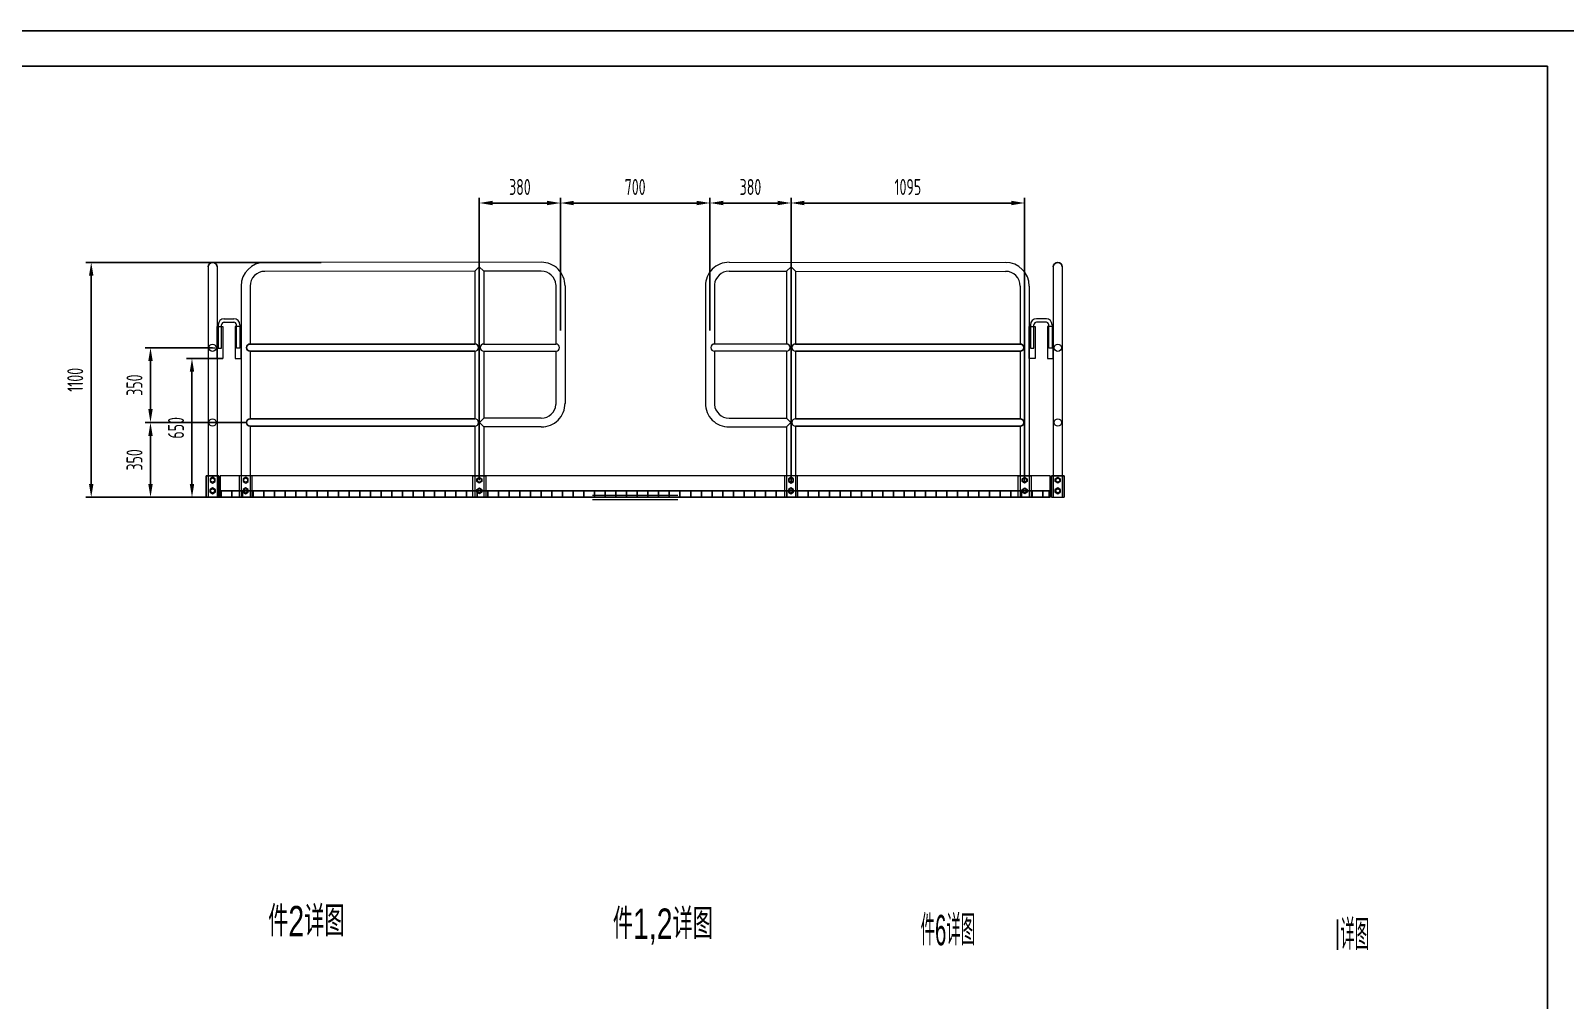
# Model space of a CAD drawing. Header units: millimetres. Extents: x 115735 to 194929, y 30422 to 45272.
# Drawn here: x 156118 to 163308, y 40732 to 45272 of the extents above; entities that cross this region are included whole.
import ezdxf

# ---------------------------------------------------------------- set-up
doc = ezdxf.new("R2010")
doc.units = ezdxf.units.MM
doc.linetypes.add('CENTER2', pattern=[1.125, 0.75, -0.125, 0.125, -0.125])
for name, color, linetype in [('2细线层', 4, 'Continuous'), ('7标注层', 4, 'Continuous'), ('图框层', 7, 'Continuous')]:
    doc.layers.add(name, color=color, linetype=linetype)
for name, color, linetype, lineweight in [('ST_GL_CENTERLINE', 1, 'CENTER2', 0), ('ST_GL_WELDING SYMBOL', 6, 'Continuous', 13), ('ST_MA_EQUI', 7, 'Continuous', 15)]:
    doc.layers.add(name, color=color, linetype=linetype, lineweight=lineweight)
doc.styles.add('JEREH', font='isocp.shx', dxfattribs={"width": 0.7, "bigfont": 'hzfs.shx'})
doc.styles.add('VCADHZ', font='vcadtxt1.shx', dxfattribs={"width": 0.7, "bigfont": 'vcadhz.shx'})
doc.dimstyles.new('副本 JEREH-双', dxfattribs={"dimscale": 25, "dimtxt": 3, "dimasz": 2.5, "dimexe": 1, "dimexo": 0, "dimgap": 1.5, "dimtad": 1, "dimdec": 0, "dimzin": 0, "dimdsep": 46, "dimtxsty": 'JEREH', "dimcen": 2.5, "dimclrd": 130, "dimclre": 130, "dimclrt": 3, "dimadec": 0, "dimazin": 0, "dimtfac": 0.714286, "dimtdec": 0, "dimtmove": 0, "dimatfit": 3, "dimfxl": 1, "dimtzin": 0, "dimlwd": -1, "dimlwe": -1, "dimarcsym": 0})

# ---------------------------------------------------------------- blocks, each defined once
blk = doc.blocks.new('A$C452C11AD')
at = {"color": 2}
for p, q in [((3880, 30), (0, 30)), ((0, 30), (0, 0)), ((0, 30), (0, 0)), ((0, 0), (3880, 0)), ((50, 30), (50, 0)), ((100, 30), (100, 0)), ((150, 30), (150, 0)), ((200, 30), (200, 0)), ((250, 30), (250, 0)), ((300, 30), (300, 0)), ((350, 30), (350, 0)), ((400, 30), (400, 0)), ((450, 30), (450, 0)), ((500, 30), (500, 0)), ((550, 30), (550, 0)), ((600, 30), (600, 0)), ((650, 30), (650, 0)), ((700, 30), (700, 0)), ((750, 30), (750, 0)), ((800, 30), (800, 0)), ((850, 30), (850, 0)), ((900, 30), (900, 0)), ((950, 30), (950, 0)), ((1000, 30), (1000, 0)), ((1050, 30), (1050, 0)), ((1100, 30), (1100, 0)), ((1150, 30), (1150, 0)), ((1200, 30), (1200, 0)), ((1250, 30), (1250, 0)), ((1300, 30), (1300, 0)), ((1350, 30), (1350, 0)), ((1400, 30), (1400, 0)), ((1450, 30), (1450, 0)), ((1500, 30), (1500, 0)), ((1550, 30), (1550, 0)), ((1600, 30), (1600, 0)), ((1650, 30), (1650, 0)), ((1700, 30), (1700, 0)), ((1750, 30), (1750, 0)), ((1800, 30), (1800, 0)), ((1850, 30), (1850, 0)), ((1900, 30), (1900, 0)), ((1950, 30), (1950, 0)), ((2000, 30), (2000, 0)), ((2050, 30), (2050, 0)), ((2100, 30), (2100, 0)), ((2150, 30), (2150, 0)), ((2200, 30), (2200, 0)), ((2250, 30), (2250, 0)), ((2300, 30), (2300, 0)), ((2350, 30), (2350, 0)), ((2400, 30), (2400, 0)), ((2450, 30), (2450, 0)), ((2500, 30), (2500, 0)), ((2550, 30), (2550, 0)), ((2600, 30), (2600, 0)), ((2650, 30), (2650, 0)), ((2700, 30), (2700, 0)), ((2750, 30), (2750, 0)), ((2800, 30), (2800, 0)), ((2850, 30), (2850, 0)), ((2900, 30), (2900, 0)), ((2950, 30), (2950, 0)), ((3000, 30), (3000, 0)), ((3050, 30), (3050, 0)), ((3100, 30), (3100, 0)), ((3150, 30), (3150, 0)), ((3200, 30), (3200, 0)), ((3250, 30), (3250, 0)), ((3300, 30), (3300, 0)), ((3350, 30), (3350, 0)), ((3400, 30), (3400, 0)), ((3450, 30), (3450, 0)), ((3500, 30), (3500, 0)), ((3550, 30), (3550, 0)), ((3600, 30), (3600, 0)), ((3650, 30), (3650, 0)), ((3700, 30), (3700, 0)), ((3750, 30), (3750, 0)), ((3800, 30), (3800, 0)), ((3850, 30), (3850, 0)), ((3880, 0), (3880, 30))]:
    blk.add_line(p, q, dxfattribs=at)
blk = doc.blocks.new('*D170')
at = {"layer": '7标注层', "color": 130, "transparency": 16777216}
for p, q in [((158600.4, 43867.6), (158600.4, 44490)), ((158662.9, 44465), (159237.9, 44465)), ((159300.4, 43867.6), (159300.4, 44490))]:
    blk.add_line(p, q, dxfattribs=at)
for points in [[(158662.9, 44475.4), (158662.9, 44454.6), (158600.4, 44465)], [(159237.9, 44475.4), (159237.9, 44454.6), (159300.4, 44465)]]:
    blk.add_solid(points, dxfattribs=at)
at = {"layer": 'Defpoints', "color": 0, "transparency": 16777216}
for p in [(159300.4, 44465), (158600.4, 43867.6), (159300.4, 43867.6)]:
    blk.add_point(p, dxfattribs=at)
at = {"layer": '7标注层', "color": 3, "transparency": 16777216, "insert": (158950.4, 44540), "char_height": 75, "attachment_point": 5, "style": 'JEREH'}
blk.add_mtext('700', dxfattribs=at)
blk = doc.blocks.new('*D186')
at = {"layer": '7标注层', "color": 130, "transparency": 16777216}
for p, q in [((159680.6, 43158.2), (159680.6, 44490)), ((159743.1, 44465), (160712.7, 44465)), ((160775.2, 43158.2), (160775.2, 44490))]:
    blk.add_line(p, q, dxfattribs=at)
for points in [[(159743.1, 44475.4), (159743.1, 44454.6), (159680.6, 44465)], [(160712.7, 44475.4), (160712.7, 44454.6), (160775.2, 44465)]]:
    blk.add_solid(points, dxfattribs=at)
at = {"layer": 'Defpoints', "color": 0, "transparency": 16777216}
for p in [(160775.2, 44465), (159680.6, 43158.2), (160775.2, 43158.2)]:
    blk.add_point(p, dxfattribs=at)
at = {"layer": '7标注层', "color": 3, "transparency": 16777216, "insert": (160227.9, 44540), "char_height": 75, "attachment_point": 5, "style": 'JEREH'}
blk.add_mtext('1095', dxfattribs=at)
blk = doc.blocks.new('*D187')
at = {"layer": '7标注层', "color": 130, "transparency": 16777216}
for p, q in [((157129.7, 43437.2), (156654.6, 43437.2)), ((156679.6, 43149.7), (156679.6, 43374.7)), ((157239.5, 43087.2), (156654.6, 43087.2))]:
    blk.add_line(p, q, dxfattribs=at)
for points in [[(156669.2, 43374.7), (156690, 43374.7), (156679.6, 43437.2)], [(156669.2, 43149.7), (156690, 43149.7), (156679.6, 43087.2)]]:
    blk.add_solid(points, dxfattribs=at)
at = {"layer": 'Defpoints', "color": 0, "transparency": 16777216}
for p in [(156679.6, 43437.2), (157129.7, 43437.2), (157239.5, 43087.2)]:
    blk.add_point(p, dxfattribs=at)
at = {"layer": '7标注层', "color": 3, "transparency": 16777216, "insert": (156604.6, 43262.2), "char_height": 75, "attachment_point": 5, "rotation": 90, "style": 'JEREH'}
blk.add_mtext('350', dxfattribs=at)
blk = doc.blocks.new('*D188')
at = {"layer": '7标注层', "color": 130, "transparency": 16777216}
for p, q in [((156970.4, 43787.2), (156654.6, 43787.2)), ((156679.6, 43499.7), (156679.6, 43724.7)), ((156970.4, 43437.2), (156654.6, 43437.2))]:
    blk.add_line(p, q, dxfattribs=at)
for points in [[(156669.2, 43724.7), (156690, 43724.7), (156679.6, 43787.2)], [(156669.2, 43499.7), (156690, 43499.7), (156679.6, 43437.2)]]:
    blk.add_solid(points, dxfattribs=at)
at = {"layer": 'Defpoints', "color": 0, "transparency": 16777216}
for p in [(156679.6, 43787.2), (156970.4, 43787.2), (156970.4, 43437.2)]:
    blk.add_point(p, dxfattribs=at)
at = {"layer": '7标注层', "color": 3, "transparency": 16777216, "insert": (156604.6, 43612.2), "char_height": 75, "attachment_point": 5, "rotation": 90, "style": 'JEREH'}
blk.add_mtext('350', dxfattribs=at)
blk = doc.blocks.new('*D189')
at = {"layer": '7标注层', "color": 130, "transparency": 16777216}
for p, q in [((157479.5, 44187), (156376.9, 44187)), ((156401.9, 43149.7), (156401.9, 44124.5)), ((157292.9, 43087.2), (156376.9, 43087.2))]:
    blk.add_line(p, q, dxfattribs=at)
for points in [[(156391.5, 44124.5), (156412.3, 44124.5), (156401.9, 44187)], [(156391.5, 43149.7), (156412.3, 43149.7), (156401.9, 43087.2)]]:
    blk.add_solid(points, dxfattribs=at)
at = {"layer": 'Defpoints', "color": 0, "transparency": 16777216}
for p in [(156401.9, 44187), (157479.5, 44187), (157292.9, 43087.2)]:
    blk.add_point(p, dxfattribs=at)
at = {"layer": '7标注层', "color": 3, "transparency": 16777216, "insert": (156326.9, 43637.1), "char_height": 75, "attachment_point": 5, "rotation": 90, "style": 'JEREH'}
blk.add_mtext('1100', dxfattribs=at)
blk = doc.blocks.new('A$C0C30116C')
at = {"layer": '2细线层'}
blk.add_line((14016.7, 9900), (0, 9900), dxfattribs=at)
at = {"layer": '图框层'}
for q in [(416.7, 9733.3), (13850, 166.7)]:
    blk.add_line((13850, 9733.3), q, dxfattribs=at)
blk = doc.blocks.new('*D168')
at = {"layer": '7标注层', "color": 130, "transparency": 16777216}
for p, q in [((158220.2, 43167.2), (158220.2, 44490)), ((158282.7, 44465), (158537.9, 44465)), ((158600.4, 44016.6), (158600.4, 44490))]:
    blk.add_line(p, q, dxfattribs=at)
for points in [[(158282.7, 44475.4), (158282.7, 44454.6), (158220.2, 44465)], [(158537.9, 44475.4), (158537.9, 44454.6), (158600.4, 44465)]]:
    blk.add_solid(points, dxfattribs=at)
at = {"layer": 'Defpoints', "color": 0, "transparency": 16777216}
for p in [(158600.4, 44465), (158600.4, 44016.6), (158220.2, 43167.2)]:
    blk.add_point(p, dxfattribs=at)
at = {"layer": '7标注层', "color": 3, "transparency": 16777216, "insert": (158410.3, 44540), "char_height": 75, "attachment_point": 5, "style": 'JEREH'}
blk.add_mtext('380', dxfattribs=at)
blk = doc.blocks.new('*D169')
at = {"layer": '7标注层', "color": 130, "transparency": 16777216}
for p, q in [((159300.4, 43867.6), (159300.4, 44490)), ((159618.1, 44465), (159362.9, 44465)), ((159680.6, 43865.9), (159680.6, 44490))]:
    blk.add_line(p, q, dxfattribs=at)
for points in [[(159362.9, 44475.4), (159362.9, 44454.6), (159300.4, 44465)], [(159618.1, 44475.4), (159618.1, 44454.6), (159680.6, 44465)]]:
    blk.add_solid(points, dxfattribs=at)
at = {"layer": 'Defpoints', "color": 0, "transparency": 16777216}
for p in [(159300.4, 44465), (159300.4, 43867.6), (159680.6, 43865.9)]:
    blk.add_point(p, dxfattribs=at)
at = {"layer": '7标注层', "color": 3, "transparency": 16777216, "insert": (159490.5, 44540), "char_height": 75, "attachment_point": 5, "style": 'JEREH'}
blk.add_mtext('380', dxfattribs=at)
blk = doc.blocks.new('*D181')
at = {"layer": '7标注层', "color": 130, "transparency": 16777216}
for p, q in [((157018.7, 43737.2), (156849, 43737.2)), ((156874, 43149.7), (156874, 43674.7)), ((157034.7, 43087.2), (156849, 43087.2))]:
    blk.add_line(p, q, dxfattribs=at)
for points in [[(156863.6, 43674.7), (156884.4, 43674.7), (156874, 43737.2)], [(156863.6, 43149.7), (156884.4, 43149.7), (156874, 43087.2)]]:
    blk.add_solid(points, dxfattribs=at)
at = {"layer": 'Defpoints', "color": 0, "transparency": 16777216}
for p in [(156874, 43737.2), (157018.7, 43737.2), (157034.7, 43087.2)]:
    blk.add_point(p, dxfattribs=at)
at = {"layer": '7标注层', "color": 3, "transparency": 16777216, "insert": (156799, 43412.2), "char_height": 75, "attachment_point": 5, "rotation": 90, "style": 'JEREH'}
blk.add_mtext('650', dxfattribs=at)

msp = doc.modelspace()

# ---------------------------------------------------------------- linework, layer by layer
for p, q in [((158199.1, 43804.8), (157146.6, 43804.8)), ((159701.6, 43804.8), (160754.1, 43804.8)), ((158199.1, 43770.7), (157146.6, 43770.7)), ((159701.6, 43770.7), (160754.1, 43770.7)), ((158199.1, 43454.2), (157146.6, 43454.2)), ((159701.7, 43454.2), (160754.1, 43454.2)), ((158199.1, 43420.2), (157146.7, 43420.2)), ((159701.7, 43420.2), (160754.1, 43420.2)), ((157000.4, 43187.2), (157000.4, 43087.2)), ((160900.4, 43187.2), (160900.4, 43087.2))]:
    msp.add_line(p, q)
at = {"color": 4}
for p, q in [((156940.4, 43087.2), (157000.4, 43087.2)), ((157095.4, 43087.2), (157155.4, 43087.2))]:
    msp.add_line(p, q, dxfattribs=at)
for centre, radius, start, end in [((156970.4, 44165.9), 21.3, 0, 180), ((156970.4, 44165.9), 21.3, 0, 180), ((160930.4, 44165.9), 21.3, 0, 180), ((160930.4, 44165.9), 21.3, 0, 180), ((157146.7, 43787.7), 17, 90.09467, 269.90533), ((160754.1, 43787.7), 17, 270.09467, 89.90533), ((157146.7, 43437.2), 17, 90, 270), ((160754.1, 43437.2), 17, 270, 90)]:
    msp.add_arc(centre, radius, start, end)
at = {"layer": 'ST_GL_CENTERLINE', "ltscale": 44}
for p, q in [((156949.1, 43787.2), (156991.7, 43787.2)), ((156949.1, 43437.2), (156991.6, 43437.2))]:
    msp.add_line(p, q, dxfattribs=at)
at = {"layer": 'ST_GL_WELDING SYMBOL', "ltscale": 2}
for p, q in [((156996.8, 43887.2), (156996.8, 43785.2)), ((157012.8, 43785.2), (157012.8, 43887.2)), ((157082.1, 43785.2), (157082.1, 43887.2)), ((157098.1, 43887.2), (157098.1, 43785.2)), ((160802.6, 43887.2), (160802.6, 43785.2)), ((160818.6, 43785.2), (160818.6, 43887.2)), ((160887.9, 43785.2), (160887.9, 43887.2)), ((160903.9, 43887.2), (160903.9, 43785.2))]:
    msp.add_line(p, q, dxfattribs=at)
at = {"layer": 'ST_GL_WELDING SYMBOL'}
for p, q in [((156996.8, 43785.2), (157012.8, 43785.2)), ((157098.1, 43785.2), (157082.1, 43785.2)), ((160802.6, 43785.2), (160818.6, 43785.2)), ((160903.9, 43785.2), (160887.9, 43785.2))]:
    msp.add_line(p, q, dxfattribs=at)
at = {"layer": 'ST_GL_WELDING SYMBOL', "ltscale": 3}
for p, q in [((156949.1, 43187.2), (156949.1, 43087.2)), ((156949.1, 43187.2), (156949.1, 43087.2)), ((156949.1, 43187.2), (156949.1, 43087.2)), ((156991.7, 43187.2), (156991.7, 43087.2)), ((156991.7, 43187.2), (156991.7, 43087.2)), ((156991.7, 43187.2), (156991.7, 43087.2)), ((157104.1, 43187.2), (157104.1, 43087.2)), ((157146.7, 43187.2), (157146.7, 43087.2)), ((158199.1, 43187.2), (158199.1, 43087.2)), ((158241.7, 43187.2), (158241.7, 43087.2)), ((159659.1, 43187.2), (159659.1, 43087.2)), ((159701.7, 43187.2), (159701.7, 43087.2)), ((160754.1, 43187.2), (160754.1, 43087.2)), ((160796.7, 43187.2), (160796.7, 43087.2)), ((160909.1, 43187.2), (160909.1, 43087.2)), ((160909.1, 43187.2), (160909.1, 43087.2)), ((160909.1, 43187.2), (160909.1, 43087.2)), ((160951.7, 43187.2), (160951.7, 43087.2)), ((160951.7, 43187.2), (160951.7, 43087.2)), ((160951.7, 43187.2), (160951.7, 43087.2))]:
    msp.add_line(p, q, dxfattribs=at)
for centre in [(156970.4, 43787.2), (156970.4, 43787.2), (160930.4, 43787.2), (160930.4, 43787.2), (156970.4, 43437.2), (156970.4, 43437.2), (160930.4, 43437.2), (160930.4, 43437.2)]:
    msp.add_circle(centre, 17, dxfattribs=at)
at = {"layer": 'ST_GL_WELDING SYMBOL'}
for centre in [(156970.4, 43167.2), (157125.6, 43167.2), (158220.2, 43167.2), (159680.6, 43167.2), (160775.2, 43167.2), (160930.4, 43167.2), (156970.4, 43117.2), (156970.4, 43117.2), (157125.4, 43117.2), (158220.4, 43117.2), (159680.4, 43117.2), (160775.4, 43117.2), (160930.4, 43117.2), (160930.4, 43117.2)]:
    msp.add_circle(centre, 9, dxfattribs=at)
at = {"layer": 'ST_MA_EQUI'}
for p, q in [((156949.1, 44165.9), (156949.1, 43187.2)), ((156949.1, 44165.9), (156949.1, 43187.2)), ((156991.6, 44165.9), (156991.6, 44163.1)), ((156991.6, 44163.1), (156991.6, 43787.2)), ((158510.7, 44187.3), (157211.3, 44187)), ((158198.9, 44145.5), (158219.9, 44166.7)), ((158219.9, 44166.7), (158241.1, 44145.5)), ((159390.1, 44187.3), (160689.5, 44187)), ((159659.6, 44145.5), (159680.6, 44166.7)), ((159680.6, 44166.7), (159701.8, 44145.5)), ((160909.1, 44165.9), (160909.1, 44163.1)), ((160909.1, 44163.1), (160909.1, 43787.2)), ((160951.6, 44165.9), (160951.7, 43187.2)), ((160951.6, 44165.9), (160951.7, 43187.2)), ((157104.1, 44075.9), (157104.1, 43187.2)), ((157146.6, 44075.9), (157146.6, 43804.7)), ((158198.9, 44145.5), (157215.4, 44144.9)), ((158198.9, 44145.5), (158199.1, 43804.7)), ((158510.4, 44145.7), (158241.1, 44145.5)), ((158241.1, 44145.5), (158241.3, 43804.7)), ((158579.1, 44082.6), (158579.1, 43804.7)), ((158621.7, 44076.7), (158621.7, 43526.5)), ((159279.1, 44076.9), (159279.1, 43526.5)), ((159321.6, 44082.6), (159321.6, 43804.7)), ((159390.4, 44145.7), (159659.6, 44145.5)), ((159659.6, 44145.5), (159659.4, 43804.7)), ((159701.8, 44145.5), (159701.6, 43804.7)), ((159701.8, 44145.5), (160685.4, 44144.9)), ((160754.1, 44075.9), (160754.1, 43804.7)), ((160796.7, 44075.9), (160796.7, 43187.2)), ((156991.6, 44053.2), (156991.6, 43804.2)), ((160909.1, 44053.2), (160909.1, 43804.2)), ((156996.8, 43895.2), (156996.8, 43887.2)), ((157012.8, 43887.2), (157012.8, 43895.2)), ((157023.8, 43923.2), (157070.1, 43923.2)), ((157023.8, 43907.2), (157070.1, 43907.2)), ((157082.1, 43887.2), (157082.1, 43895.2)), ((157098.1, 43895.2), (157098.1, 43887.2)), ((160802.6, 43895.2), (160802.6, 43887.2)), ((160818.6, 43887.2), (160818.6, 43895.2)), ((160876.9, 43923.2), (160830.6, 43923.2)), ((160876.9, 43907.2), (160830.6, 43907.2)), ((160887.9, 43887.2), (160887.9, 43895.2)), ((160903.9, 43895.2), (160903.9, 43887.2)), ((156991.6, 43787.2), (156991.6, 43437.2)), ((158241.3, 43804.7), (158579.1, 43804.7)), ((159659.5, 43804.7), (159321.6, 43804.7)), ((160909.1, 43787.2), (160909.1, 43437.2)), ((157146.6, 43770.7), (157146.6, 43454.2)), ((158199.1, 43770.7), (158199.1, 43454.2)), ((158241.3, 43770.7), (158241.5, 43457.9)), ((158241.3, 43770.7), (158579.1, 43770.7)), ((158579.1, 43770.7), (158579.1, 43521.1)), ((159321.6, 43770.7), (159321.6, 43521.1)), ((159659.5, 43770.7), (159321.6, 43770.7)), ((159659.4, 43770.7), (159659.2, 43457.9)), ((159701.6, 43770.7), (159701.6, 43454.2)), ((160754.1, 43770.7), (160754.1, 43454.2)), ((156991.6, 43437.2), (156991.6, 43187.2)), ((158220.3, 43437.2), (158241.5, 43457.9)), ((158241.6, 43416.2), (158220.3, 43437.2)), ((158510.4, 43458), (158241.5, 43457.9)), ((159390.4, 43458), (159659.2, 43457.9)), ((159680.4, 43437.2), (159659.2, 43457.9)), ((159659.2, 43416.2), (159680.4, 43437.2)), ((160909.1, 43437.2), (160909.1, 43187.2)), ((157146.6, 43420.2), (157146.6, 43225.1)), ((158199.1, 43420.2), (158199.1, 43225.1)), ((158510.4, 43416.4), (158241.6, 43416.2)), ((158241.6, 43416.2), (158241.7, 43187.2)), ((159390.4, 43416.4), (159659.2, 43416.2)), ((159659.2, 43416.2), (159659.1, 43187.2)), ((159701.6, 43420.2), (159701.6, 43225.1)), ((160754.1, 43420.2), (160754.1, 43187.2)), ((157146.6, 43225.1), (157146.6, 43187.2)), ((158199.1, 43225.1), (158199.1, 43187.2)), ((159701.6, 43225.1), (159701.6, 43187.2)), ((156940.4, 43187.2), (157000.4, 43187.2)), ((156940.4, 43087.2), (156940.4, 43187.2)), ((156940.4, 43187.2), (156940.4, 43087.2)), ((157000.4, 43187.2), (156940.4, 43187.2)), ((157000.4, 43187.2), (157000.4, 43087.2)), ((157000.4, 43187.2), (157000.4, 43087.2)), ((157095.4, 43187.2), (157095.4, 43087.2)), ((157155.4, 43187.2), (157095.4, 43187.2)), ((157155.4, 43087.2), (157155.4, 43187.2)), ((158190.4, 43187.2), (158250.4, 43187.2)), ((158190.4, 43087.2), (158190.4, 43187.2)), ((158250.4, 43187.2), (158250.4, 43087.2)), ((159650.4, 43187.2), (159650.4, 43087.2)), ((159710.4, 43187.2), (159650.4, 43187.2)), ((159710.4, 43087.2), (159710.4, 43187.2)), ((160745.4, 43187.2), (160805.4, 43187.2)), ((160745.4, 43087.2), (160745.4, 43187.2)), ((160805.4, 43187.2), (160805.4, 43087.2)), ((160900.4, 43187.2), (160900.4, 43087.2)), ((160960.4, 43187.2), (160900.4, 43187.2)), ((160900.4, 43187.2), (160900.4, 43087.2)), ((160900.4, 43187.2), (160960.4, 43187.2)), ((160960.4, 43087.2), (160960.4, 43187.2)), ((160960.4, 43187.2), (160960.4, 43087.2)), ((158750.1, 43097.2), (159150.1, 43097.2)), ((158750.1, 43077.2), (159150.1, 43077.2)), ((160900.4, 43087.2), (160960.4, 43087.2))]:
    msp.add_line(p, q, dxfattribs=at)
for points in [[(156991.7, 43887.2), (157018.7, 43887.2), (157018.7, 43737.2), (156991.7, 43737.2)], [(157104.1, 43887.2), (157077, 43887.2), (157077, 43737.2), (157104.1, 43737.2)], [(160796.7, 43887.2), (160823.8, 43887.2), (160823.8, 43737.2), (160796.7, 43737.2)], [(160909.1, 43887.2), (160882.1, 43887.2), (160882.1, 43737.2), (160909.1, 43737.2)], [(156958.7, 43174), (156958.7, 43160.5), (156970.4, 43153.7), (156982.1, 43160.5), (156982.1, 43174), (156970.4, 43180.7)], [(157005.4, 43087.2), (160895.4, 43087.2), (160895.4, 43187.2), (157005.4, 43187.2)], [(157113.9, 43174), (157113.9, 43160.5), (157125.6, 43153.7), (157137.3, 43160.5), (157137.3, 43174), (157125.6, 43180.7)], [(158231.9, 43174), (158231.9, 43160.5), (158220.2, 43153.7), (158208.5, 43160.5), (158208.5, 43174), (158220.2, 43180.7)], [(159668.9, 43174), (159668.9, 43160.5), (159680.6, 43153.7), (159692.3, 43160.5), (159692.3, 43174), (159680.6, 43180.7)], [(160786.9, 43174), (160786.9, 43160.5), (160775.2, 43153.7), (160763.5, 43160.5), (160763.5, 43174), (160775.2, 43180.7)], [(160942.1, 43174), (160942.1, 43160.5), (160930.4, 43153.7), (160918.7, 43160.5), (160918.7, 43174), (160930.4, 43180.7)], [(156982.1, 43124), (156982.1, 43110.5), (156970.4, 43103.7), (156958.7, 43110.5), (156958.7, 43124), (156970.4, 43130.7)], [(156958.7, 43124), (156958.7, 43110.5), (156970.4, 43103.7), (156982.1, 43110.5), (156982.1, 43124), (156970.4, 43130.7)], [(156958.7, 43124), (156958.7, 43110.5), (156970.4, 43103.7), (156982.1, 43110.5), (156982.1, 43124), (156970.4, 43130.7)], [(157113.7, 43124), (157113.7, 43110.5), (157125.4, 43103.7), (157137.1, 43110.5), (157137.1, 43124), (157125.4, 43130.7)], [(158232.1, 43124), (158232.1, 43110.5), (158220.4, 43103.7), (158208.7, 43110.5), (158208.7, 43124), (158220.4, 43130.7)], [(159668.7, 43124), (159668.7, 43110.5), (159680.4, 43103.7), (159692.1, 43110.5), (159692.1, 43124), (159680.4, 43130.7)], [(160787.1, 43124), (160787.1, 43110.5), (160775.4, 43103.7), (160763.7, 43110.5), (160763.7, 43124), (160775.4, 43130.7)], [(160918.7, 43124), (160918.7, 43110.5), (160930.4, 43103.7), (160942.1, 43110.5), (160942.1, 43124), (160930.4, 43130.7)], [(160942.1, 43124), (160942.1, 43110.5), (160930.4, 43103.7), (160918.7, 43110.5), (160918.7, 43124), (160930.4, 43130.7)], [(160942.1, 43124), (160942.1, 43110.5), (160930.4, 43103.7), (160918.7, 43110.5), (160918.7, 43124), (160930.4, 43130.7)]]:
    msp.add_lwpolyline(points, close=True, dxfattribs=at)
for centre, radius, start, end in [((157215.1, 44075.9), 111, 90, 180), ((158511.3, 44076.9), 110.4, 359.87085, 90.31173), ((159389.5, 44076.9), 110.4, 89.68827, 180.12915), ((160685.7, 44075.9), 111, 0, 90), ((157215.2, 44076.4), 68.6, 89.84795, 180.36708), ((158510.4, 44076.7), 69, 4.96087, 90), ((159390.4, 44076.7), 69, 90, 175.03913), ((160685.6, 44076.4), 68.6, 359.63292, 90.15205), ((157024.8, 43895.2), 28, 90, 180), ((157024.8, 43895.2), 12, 90, 180), ((157070.1, 43895.2), 28, 0, 90), ((157070.1, 43895.2), 12, 0, 90), ((160830.6, 43895.2), 28, 90, 180), ((160830.6, 43895.2), 12, 90, 180), ((160875.9, 43895.2), 28, 0, 90), ((160875.9, 43895.2), 12, 0, 90), ((158199.1, 43787.7), 17, 270.09467, 89.90533), ((158241.3, 43787.7), 17, 90.09467, 269.90533), ((158579.1, 43787.7), 17, 270.09467, 89.90533), ((159321.7, 43787.7), 17, 90.09467, 269.90533), ((159659.5, 43787.7), 17, 270.09467, 89.90533), ((159701.7, 43787.7), 17, 90.09467, 269.90533), ((158510.4, 43527), 69, 270, 355.03913), ((158511.3, 43526.8), 110.4, 269.68827, 0.12915), ((159389.5, 43526.8), 110.4, 179.87085, 270.31173), ((159390.4, 43527), 69, 184.96087, 270), ((158199.1, 43437.2), 17, 270, 90), ((159701.7, 43437.2), 17, 90, 270)]:
    msp.add_arc(centre, radius, start, end, dxfattribs=at)

# ---------------------------------------------------------------- block references
at = {"color": 4}
msp.add_blockref('A$C452C11AD', (157010.4, 43087.2), dxfattribs=at)
at = {"layer": '7标注层'}
msp.add_blockref('A$C0C30116C', (149374.7, 35371.8), dxfattribs=at)

# ---------------------------------------------------------------- texts
at = {"layer": '7标注层', "style": 'VCADHZ', "width": 0.5}
for s, p in [('件6详图', (160287.7, 40989.4)), ('I详图  ', (162227.7, 40967.9, -93))]:
    msp.add_text(s, height=142.22, dxfattribs=at).set_placement(p)
at = {"layer": '7标注层', "char_height": 142.22, "width": 541.02, "attachment_point": 1, "style": 'VCADHZ'}
for s, insert in [(' 件2详图', (157194, 41173.5)), (' 件1,2详图', (158808.9, 41161.5))]:
    msp.add_mtext(s, dxfattribs=dict(at, insert=insert))

# ---------------------------------------------------------------- dimensions: what is measured, and where the dimension line sits
at = {"layer": '7标注层'}
for base, p1, p2, picture, middle in [((158600.4, 44465), (158220.2, 43167.2), (158600.4, 44016.6), '*D168', (158410.3, 44540)), ((159300.4, 44465), (158600.4, 43867.6), (159300.4, 43867.6), '*D170', (158950.4, 44540)), ((159300.4, 44465), (159680.6, 43865.9), (159300.4, 43867.6), '*D169', (159490.5, 44540)), ((160775.2, 44465), (159680.6, 43158.2), (160775.2, 43158.2), '*D186', (160227.9, 44540))]:
    dim = msp.add_linear_dim(base=base, p1=p1, p2=p2, dimstyle='副本 JEREH-双', override={"dimfxl": 300, "dimarcsym": 1}, dxfattribs=at)
    dim.commit()
    dim.dimension.update_dxf_attribs({"geometry": picture, "text_midpoint": middle})
for base, p1, p2, picture, middle in [((156401.9, 44187), (157292.9, 43087.2), (157479.5, 44187), '*D189', (156326.9, 43637.1)), ((156679.6, 43787.2), (156970.4, 43437.2), (156970.4, 43787.2), '*D188', (156604.6, 43612.2)), ((156874, 43737.2), (157034.7, 43087.2), (157018.7, 43737.2), '*D181', (156799, 43412.2)), ((156679.6, 43437.2), (157239.5, 43087.2), (157129.7, 43437.2), '*D187', (156604.6, 43262.2))]:
    dim = msp.add_linear_dim(base=base, p1=p1, p2=p2, angle=90, dimstyle='副本 JEREH-双', override={"dimfxl": 300, "dimarcsym": 1}, dxfattribs=at)
    dim.commit()
    dim.dimension.update_dxf_attribs({"geometry": picture, "text_midpoint": middle})

doc.saveas('drawing.dxf')
